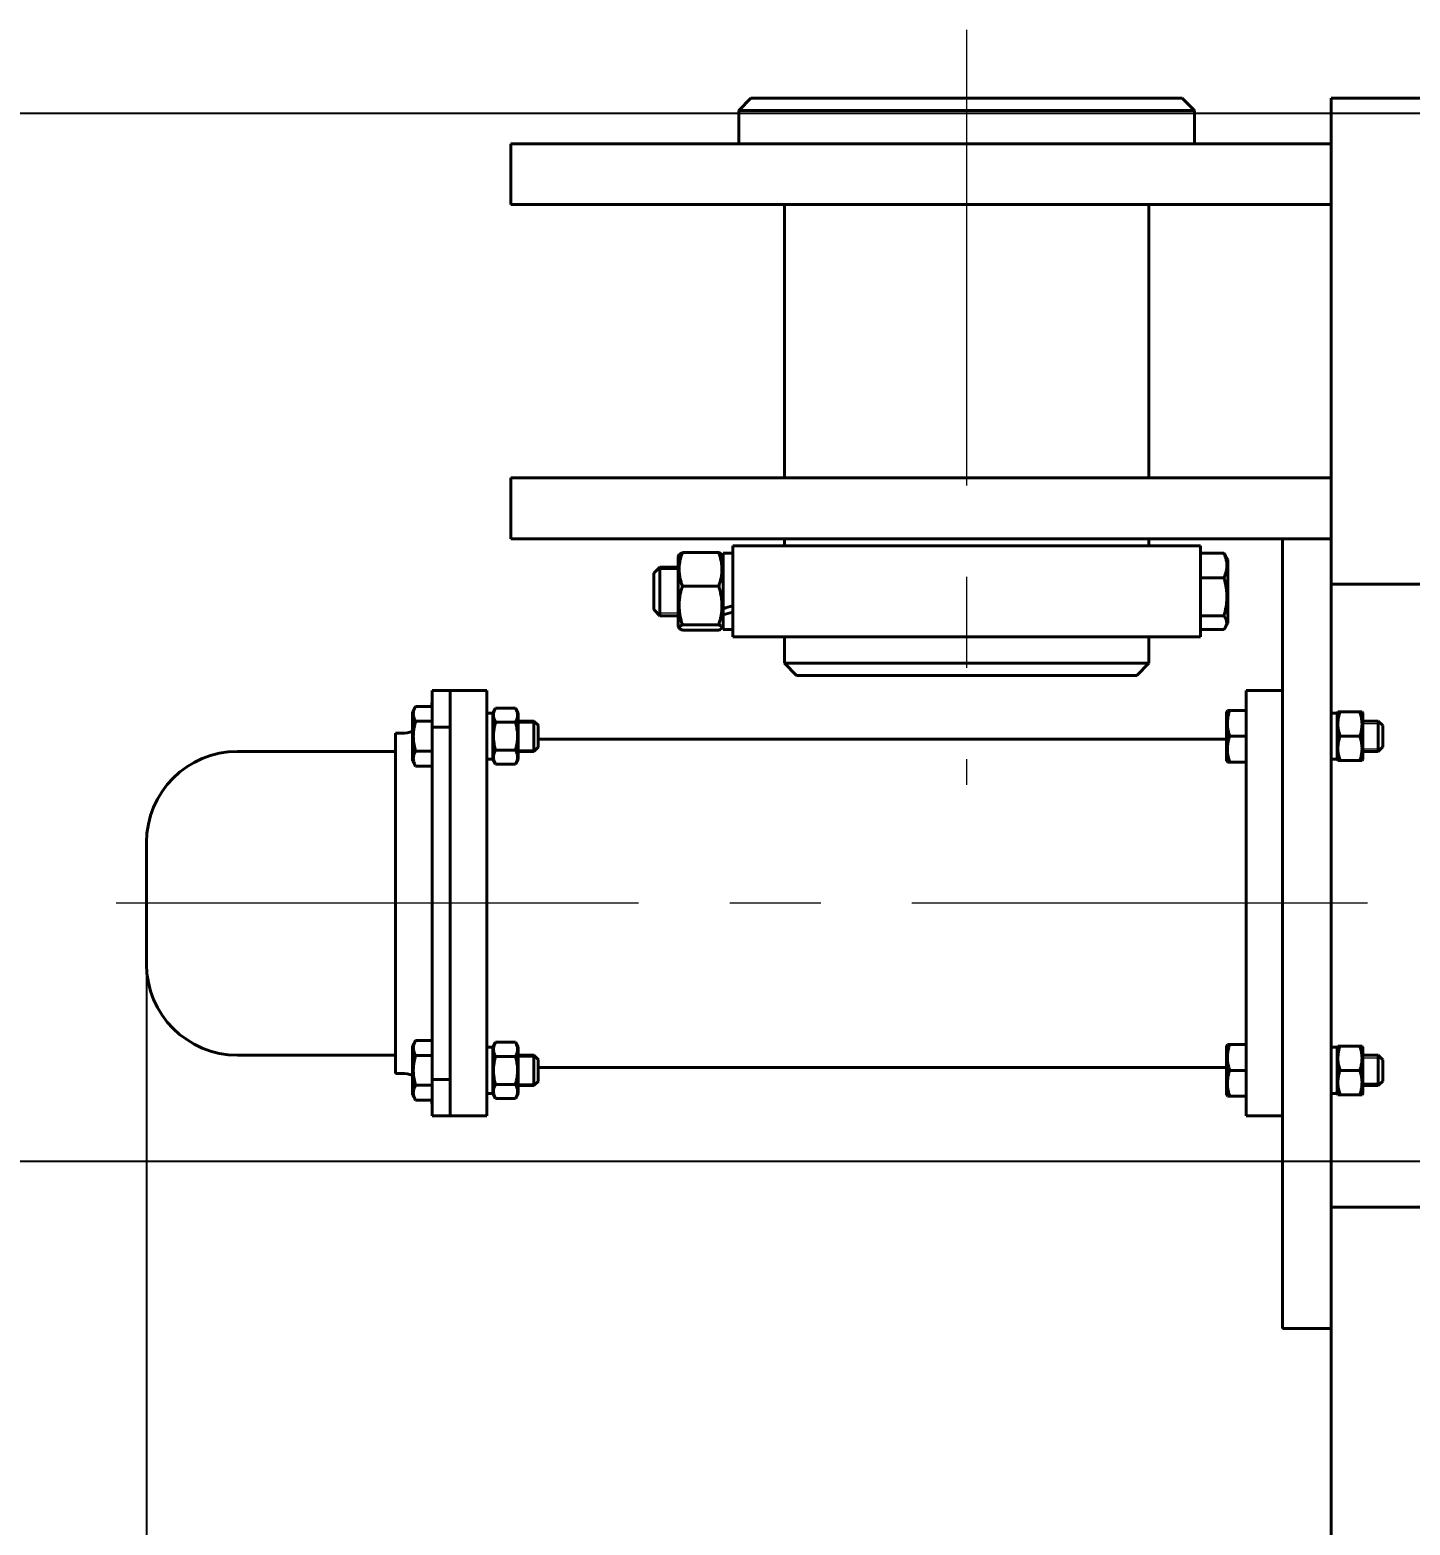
# Model space of a CAD drawing. Header units: millimetres. Extents: x 0 to 594, y 0 to 420.
# Drawn here: x 52.76 to 75.48, y 108.69 to 133.3 of the extents above; entities that cross this region are included whole.
import ezdxf

# ---------------------------------------------------------------- set-up
doc = ezdxf.new("R2010")
doc.units = ezdxf.units.MM
for name, pattern in [('K5LT_AXLED', [12, 7.5, -1.5, 1.5, -1.5]), ('K5LT_BASIC', [0]), ('K5LT_THIN', [0])]:
    doc.linetypes.add(name, pattern=pattern)
doc.layers.add('Системный слой', color=7, linetype='Continuous')
doc.styles.add('KDIMTEXTSTYLE', font='GOST_AU.SHX', dxfattribs={"width": 0.96, "oblique": 15, "height": 5})
doc.dimstyles.new('KDIMSTYLE (0.05)', dxfattribs={"dimtxt": 5, "dimasz": 1, "dimexe": 2, "dimexo": 0.0625, "dimgap": 1, "dimtad": 1, "dimlfac": 20, "dimtxsty": 'KDIMTEXTSTYLE', "dimsah": 1, "dimcen": 0.09, "dimdle": 1, "dimadec": 0, "dimazin": 0, "dimtfac": 0.667, "dimtmove": 0, "dimatfit": 3, "dimfxl": 1, "dimtvp": 1, "dimtolj": 1, "dimtzin": 0, "dimarcsym": 0})

# ---------------------------------------------------------------- blocks, each defined once
blk = doc.blocks.new('U269')
at = {"layer": 'Системный слой', "color": 150, "linetype": 'K5LT_BASIC', "lineweight": 40, "true_color": 0x0080ff}
for p, q in [((61.058, 121.922), (61.058, 121.672)), ((61.058, 121.672), (61.058, 121.422))]:
    blk.add_line(p, q, dxfattribs=at)
blk = doc.blocks.new('U270')
at = {"layer": 'Системный слой', "color": 150, "linetype": 'K5LT_BASIC', "lineweight": 40, "true_color": 0x0080ff}
for p, q in [((61.133, 121.847), (61.133, 121.672)), ((61.133, 121.672), (61.133, 121.497))]:
    blk.add_line(p, q, dxfattribs=at)
blk = doc.blocks.new('U287')
at = {"layer": 'Системный слой', "color": 150, "linetype": 'K5LT_BASIC', "lineweight": 40, "true_color": 0x0080ff}
for p, q in [((72.463, 116.576), (72.463, 116.172)), ((72.463, 116.172), (72.463, 115.768))]:
    blk.add_line(p, q, dxfattribs=at)
blk = doc.blocks.new('U288')
at = {"layer": 'Системный слой', "color": 150, "linetype": 'K5LT_BASIC', "lineweight": 40, "true_color": 0x0080ff}
for p, q in [((72.484, 124.24), (72.484, 124.578)), ((72.484, 123.533), (72.484, 124.24))]:
    blk.add_line(p, q, dxfattribs=at)
blk = doc.blocks.new('U289')
at = {"layer": 'Системный слой', "color": 150, "linetype": 'K5LT_BASIC', "lineweight": 40, "true_color": 0x0080ff}
for p, q in [((72.457, 123.592), (72.419, 123.653)), ((72.467, 123.53), (72.457, 123.592)), ((72.419, 123.429), (72.429, 123.442)), ((72.429, 123.442), (72.438, 123.455)), ((72.438, 123.455), (72.446, 123.468)), ((72.446, 123.468), (72.467, 123.53))]:
    blk.add_line(p, q, dxfattribs=at)
blk = doc.blocks.new('U290')
at = {"layer": 'Системный слой', "color": 150, "linetype": 'K5LT_BASIC', "lineweight": 40, "true_color": 0x0080ff}
for p, q in [((63.134, 123.681), (63.134, 124.456)), ((63.134, 123.656), (63.134, 123.681))]:
    blk.add_line(p, q, dxfattribs=at)
blk = doc.blocks.new('U291')
at = {"layer": 'Системный слой', "color": 150, "linetype": 'K5LT_BASIC', "lineweight": 40, "true_color": 0x0080ff}
for p, q in [((63.034, 123.775), (63.034, 124.356)), ((63.034, 123.756), (63.034, 123.775))]:
    blk.add_line(p, q, dxfattribs=at)
blk = doc.blocks.new('U294')
at = {"layer": 'Системный слой', "color": 150, "linetype": 'K5LT_BASIC', "lineweight": 40, "true_color": 0x0080ff}
for p, q in [((64.174, 124.683), (64.174, 123.769)), ((64.174, 123.669), (64.174, 123.428))]:
    blk.add_line(p, q, dxfattribs=at)
blk = doc.blocks.new('U295')
at = {"layer": 'Системный слой', "color": 150, "linetype": 'K5LT_BASIC', "lineweight": 40, "true_color": 0x0080ff}
for p, q in [((61.058, 116.422), (61.058, 116.172)), ((61.058, 116.172), (61.058, 115.922))]:
    blk.add_line(p, q, dxfattribs=at)
blk = doc.blocks.new('U296')
at = {"layer": 'Системный слой', "color": 150, "linetype": 'K5LT_BASIC', "lineweight": 40, "true_color": 0x0080ff}
for p, q in [((61.133, 116.347), (61.133, 116.172)), ((61.133, 116.172), (61.133, 115.997))]:
    blk.add_line(p, q, dxfattribs=at)
blk = doc.blocks.new('U313')
at = {"layer": 'Системный слой', "color": 150, "linetype": 'K5LT_BASIC', "lineweight": 40, "true_color": 0x0080ff}
for p, q in [((54.683, 118.922), (54.683, 119.922)), ((54.683, 117.922), (54.683, 118.922))]:
    blk.add_line(p, q, dxfattribs=at)
blk = doc.blocks.new('U346')
at = {"layer": 'Системный слой', "color": 150, "linetype": 'K5LT_BASIC', "lineweight": 40, "true_color": 0x0080ff}
for p, q in [((64.136, 123.487), (64.103, 123.504)), ((64.103, 123.417), (64.126, 123.428)), ((64.126, 123.428), (64.143, 123.439)), ((64.154, 123.469), (64.136, 123.487)), ((64.143, 123.439), (64.154, 123.451)), ((64.154, 123.451), (64.154, 123.469))]:
    blk.add_line(p, q, dxfattribs=at)
blk = doc.blocks.new('U347')
at = {"layer": 'Системный слой', "color": 150, "linetype": 'K5LT_BASIC', "lineweight": 40, "true_color": 0x0080ff}
for p, q in [((63.471, 123.487), (63.453, 123.469)), ((63.453, 123.469), (63.454, 123.451)), ((63.454, 123.451), (63.464, 123.439)), ((63.464, 123.439), (63.482, 123.428)), ((63.505, 123.504), (63.471, 123.487)), ((63.482, 123.428), (63.505, 123.417))]:
    blk.add_line(p, q, dxfattribs=at)
blk = doc.blocks.new('U348')
at = {"layer": 'Системный слой', "color": 150, "linetype": 'K5LT_BASIC', "lineweight": 40, "true_color": 0x0080ff}
for p, q in [((63.434, 124.128), (63.434, 124.626)), ((63.434, 123.486), (63.434, 124.128))]:
    blk.add_line(p, q, dxfattribs=at)
blk = doc.blocks.new('U358')
at = {"layer": 'Системный слой', "color": 150, "linetype": 'K5LT_BASIC', "lineweight": 40, "true_color": 0x0080ff}
for p, q in [((71.184, 130.422), (71.184, 125.922)), ((71.184, 124.922), (71.184, 124.806)), ((71.184, 123.306), (71.184, 122.872))]:
    blk.add_line(p, q, dxfattribs=at)
blk = doc.blocks.new('U359')
at = {"layer": 'Системный слой', "color": 150, "linetype": 'K5LT_BASIC', "lineweight": 40, "true_color": 0x0080ff}
for p, q in [((65.184, 130.422), (65.184, 125.922)), ((65.184, 124.922), (65.184, 124.806)), ((65.184, 123.306), (65.184, 122.872))]:
    blk.add_line(p, q, dxfattribs=at)
blk = doc.blocks.new('U370')
at = {"layer": 'Системный слой', "color": 150, "linetype": 'K5LT_BASIC', "lineweight": 40, "true_color": 0x0080ff}
for p, q in [((74.283, 122.052), (74.283, 121.672)), ((74.283, 121.672), (74.283, 121.292))]:
    blk.add_line(p, q, dxfattribs=at)
blk = doc.blocks.new('U371')
at = {"layer": 'Системный слой', "color": 150, "linetype": 'K5LT_BASIC', "lineweight": 40, "true_color": 0x0080ff}
for p, q in [((74.703, 122.052), (74.703, 121.672)), ((74.703, 121.672), (74.703, 121.292))]:
    blk.add_line(p, q, dxfattribs=at)
blk = doc.blocks.new('U372')
at = {"layer": 'Системный слой', "color": 150, "linetype": 'K5LT_BASIC', "lineweight": 40, "true_color": 0x0080ff}
for p, q in [((72.463, 122.076), (72.463, 121.672)), ((72.463, 121.672), (72.463, 121.268))]:
    blk.add_line(p, q, dxfattribs=at)
blk = doc.blocks.new('U375')
at = {"layer": 'Системный слой', "color": 150, "linetype": 'K5LT_BASIC', "lineweight": 40, "true_color": 0x0080ff}
for p, q in [((58.783, 118.922), (58.783, 121.722)), ((58.783, 116.122), (58.783, 118.922))]:
    blk.add_line(p, q, dxfattribs=at)
blk = doc.blocks.new('U376')
at = {"layer": 'Системный слой', "color": 150, "linetype": 'K5LT_BASIC', "lineweight": 40, "true_color": 0x0080ff}
for start, end in [(353.1942, 359.9995), (270, 291.1002)]:
    blk.add_arc((58.883, 122.222), 0.5, start, end, dxfattribs=at)
blk = doc.blocks.new('U377')
at = {"layer": 'Системный слой', "color": 150, "linetype": 'K5LT_BASIC', "lineweight": 40, "true_color": 0x0080ff}
for start, end in [(68.8998, 90), (0.0005, 6.8058)]:
    blk.add_arc((58.883, 115.622), 0.5, start, end, dxfattribs=at)
blk = doc.blocks.new('KDIMARROW_01')
at = {"layer": 'Системный слой'}
blk.add_hatch(color=0, dxfattribs=at).paths.add_polyline_path([(-5, -0.658), (0, 0), (-5, 0.658), (-4.5, 0)])
at = {"layer": 'Системный слой', "color": 0, "linetype": 'K5LT_THIN', "lineweight": 18}
for p, q in [((-4.5, 0), (-5, 0.658)), ((-5, 0.658), (0, 0)), ((0, 0), (-5, -0.658)), ((-5, -0.658), (-4.5, 0)), ((0, 0), (-1, 0))]:
    blk.add_line(p, q, dxfattribs=at)

msp = doc.modelspace()

# ---------------------------------------------------------------- linework, layer by layer
at = {"layer": 'Системный слой', "color": 30, "linetype": 'K5LT_AXLED', "lineweight": 18, "true_color": 0xff8000}
for p, q in [((68.18367, 133.29708), (68.18367, 120.87208)), ((60.93349, 118.92208), (54.18349, 118.92208)), ((74.78349, 118.92208), (58.28349, 118.92208))]:
    msp.add_line(p, q, dxfattribs=at)
at = {"layer": 'Системный слой', "color": 150, "linetype": 'K5LT_BASIC', "lineweight": 40, "true_color": 0x0080ff}
for p, q in [((64.43367, 131.97208), (64.63367, 132.17208)), ((71.73367, 132.17208), (64.63367, 132.17208)), ((71.93367, 131.97208), (71.73367, 132.17208)), ((74.18349, 132.17208), (90.93349, 132.17208)), ((74.18349, 124.92208), (74.18349, 132.17208)), ((64.43367, 131.97208), (64.43367, 131.42208)), ((71.93367, 131.97208), (64.43367, 131.97208)), ((71.93367, 131.97208), (71.93367, 131.42208)), ((60.68349, 131.42208), (68.18349, 131.42208)), ((60.68349, 131.42208), (60.68349, 130.42208)), ((68.18349, 131.42208), (74.18349, 131.42208)), ((60.68349, 130.42208), (68.18349, 130.42208)), ((74.18349, 130.42208), (68.18349, 130.42208)), ((60.68349, 125.92208), (68.18349, 125.92208)), ((60.68349, 125.92208), (60.68349, 124.92208)), ((68.18349, 125.92208), (74.18349, 125.92208)), ((60.68349, 124.92208), (68.18349, 124.92208)), ((64.33367, 124.80558), (72.03367, 124.80558)), ((64.33367, 123.30558), (64.33367, 124.80558)), ((73.38349, 124.92208), (68.18349, 124.92208)), ((72.03367, 123.30558), (72.03367, 124.80558)), ((73.38349, 124.92208), (74.18349, 124.92208)), ((73.38349, 124.92208), (73.38349, 111.92208)), ((74.18349, 124.92208), (74.18349, 111.92208)), ((63.43367, 124.62558), (63.4538, 124.66044)), ((63.50458, 124.69459), (64.10276, 124.69459)), ((64.15354, 124.66044), (64.17367, 124.62558)), ((64.17367, 124.68308), (64.33367, 124.68308)), ((72.03367, 124.68223), (72.41867, 124.68223)), ((72.44599, 124.64335), (72.48367, 124.57808)), ((63.13367, 124.45558), (63.03367, 124.35558)), ((63.43367, 124.45558), (63.13367, 124.45558)), ((72.03367, 124.27957), (72.41867, 124.27957)), ((63.50458, 124.14325), (64.10276, 124.14325)), ((96.17753, 124.17208), (74.18349, 124.17208)), ((63.13367, 123.65558), (63.03367, 123.75558)), ((63.43367, 123.65558), (63.13367, 123.65558)), ((64.17367, 123.69784), (64.17367, 123.76937)), ((64.17367, 123.66884), (64.17367, 123.69784)), ((72.03367, 123.65292), (72.41867, 123.65292)), ((63.43367, 123.48558), (63.4538, 123.45072)), ((63.50458, 123.50424), (64.10276, 123.50424)), ((63.50458, 123.41657), (64.10276, 123.41657)), ((64.15354, 123.45072), (64.17367, 123.48558)), ((64.17367, 123.42808), (64.33367, 123.42808)), ((64.33367, 123.30558), (72.03367, 123.30558)), ((72.03367, 123.42893), (72.41867, 123.42893)), ((72.44599, 123.46781), (72.48367, 123.53308)), ((65.38367, 122.67208), (65.18367, 122.87208)), ((71.18367, 122.87208), (65.18367, 122.87208)), ((70.98367, 122.67208), (71.18367, 122.87208)), ((70.98367, 122.67208), (65.38367, 122.67208)), ((59.68349, 122.42208), (59.38349, 122.42208)), ((59.38349, 121.82208), (59.38349, 122.42208)), ((59.68349, 115.42208), (59.68349, 122.42208)), ((60.28349, 122.42208), (59.68349, 122.42208)), ((60.28349, 115.42208), (60.28349, 122.42208)), ((72.78349, 115.42208), (72.78349, 122.42208)), ((73.38349, 122.42208), (72.78349, 122.42208)), ((59.11371, 122.16283), (59.06349, 122.07583)), ((59.06349, 122.07583), (59.06349, 121.26833)), ((59.38349, 122.16283), (59.11371, 122.16283)), ((60.43076, 122.13396), (60.38349, 122.05208)), ((60.75621, 122.13396), (60.43076, 122.13396)), ((60.80349, 122.05208), (60.75621, 122.13396)), ((72.47575, 122.09708), (72.46349, 122.07583)), ((72.47575, 122.09708), (72.51371, 122.09708)), ((72.78349, 122.09708), (72.51371, 122.09708)), ((74.29503, 122.07208), (74.28349, 122.05208)), ((74.29503, 122.07208), (74.33076, 122.07208)), ((74.65621, 122.07208), (74.33076, 122.07208)), ((74.65621, 122.07208), (74.69194, 122.07208)), ((74.70349, 122.05208), (74.69194, 122.07208)), ((59.38349, 121.91745), (59.11371, 121.91745)), ((59.68349, 121.82208), (59.38349, 121.82208)), ((59.38349, 121.82208), (59.38349, 116.02208)), ((59.68349, 116.02208), (59.68349, 121.82208)), ((60.38349, 122.05208), (60.28349, 122.05208)), ((60.38349, 122.05208), (60.38349, 121.29208)), ((60.38349, 121.29208), (60.38349, 122.05208)), ((60.75621, 121.90302), (60.43076, 121.90302)), ((60.80349, 122.05208), (60.80349, 121.29208)), ((60.80349, 121.92208), (61.05849, 121.92208)), ((61.05849, 121.92208), (61.13349, 121.84708)), ((74.18349, 122.05208), (74.28349, 122.05208)), ((74.28349, 122.05208), (74.28349, 121.29615)), ((74.70349, 121.92208), (74.95849, 121.92208)), ((74.95849, 121.92208), (74.95849, 121.42208)), ((74.95849, 121.92208), (75.03349, 121.84708)), ((75.03349, 121.84708), (75.03349, 121.49708)), ((58.88349, 121.72208), (58.78349, 121.72208)), ((72.46349, 121.62208), (61.13349, 121.62208)), ((72.78349, 121.67208), (72.51371, 121.67208)), ((74.65621, 121.67208), (74.33076, 121.67208)), ((58.78349, 121.42208), (56.18349, 121.42208)), ((59.38349, 121.42671), (59.11371, 121.42671)), ((60.75621, 121.44114), (60.43076, 121.44114)), ((60.80349, 121.42208), (61.05849, 121.42208)), ((61.05849, 121.42208), (61.13349, 121.49708)), ((74.70349, 121.42208), (74.95849, 121.42208)), ((74.95849, 121.42208), (75.03349, 121.49708)), ((59.11371, 121.18133), (59.06349, 121.26833)), ((59.38349, 121.18133), (59.11371, 121.18133)), ((60.38349, 121.29208), (60.28349, 121.29208)), ((60.43076, 121.2102), (60.38349, 121.29208)), ((60.75621, 121.2102), (60.43076, 121.2102)), ((60.80349, 121.29208), (60.75621, 121.2102)), ((72.47575, 121.24708), (72.46349, 121.26833)), ((72.51371, 121.24708), (72.47575, 121.24708)), ((72.78349, 121.24708), (72.51371, 121.24708)), ((74.28349, 121.29256), (74.23349, 121.29391)), ((74.29503, 121.27208), (74.28349, 121.29208)), ((74.33076, 121.27208), (74.29503, 121.27208)), ((74.65621, 121.27208), (74.33076, 121.27208)), ((74.69194, 121.27208), (74.65621, 121.27208)), ((74.70349, 121.29208), (74.69194, 121.27208)), ((59.11371, 116.66283), (59.06349, 116.57583)), ((59.38349, 116.66283), (59.11371, 116.66283)), ((58.78349, 116.42208), (56.18349, 116.42208)), ((59.06349, 116.57583), (59.06349, 115.76833)), ((59.38349, 116.41745), (59.11371, 116.41745)), ((60.38349, 116.55208), (60.28349, 116.55208)), ((60.43076, 116.63396), (60.38349, 116.55208)), ((60.38349, 116.55208), (60.38349, 115.79208)), ((60.38349, 115.79208), (60.38349, 116.55208)), ((60.75621, 116.63396), (60.43076, 116.63396)), ((60.75621, 116.40302), (60.43076, 116.40302)), ((60.80349, 116.55208), (60.75621, 116.63396)), ((60.80349, 116.55208), (60.80349, 115.79208)), ((60.80349, 116.42208), (61.05849, 116.42208)), ((61.05849, 116.42208), (61.13349, 116.34708)), ((72.47575, 116.59708), (72.46349, 116.57583)), ((72.47575, 116.59708), (72.51371, 116.59708)), ((72.78349, 116.59708), (72.51371, 116.59708)), ((74.28349, 116.55208), (74.18349, 116.55208)), ((74.28349, 116.55208), (74.29503, 116.57208)), ((74.28349, 115.79615), (74.28349, 116.55208)), ((74.28349, 115.79208), (74.28349, 116.55208)), ((74.29503, 116.57208), (74.33076, 116.57208)), ((74.33076, 116.57208), (74.65621, 116.57208)), ((74.65621, 116.57208), (74.69194, 116.57208)), ((74.69194, 116.57208), (74.70349, 116.55208)), ((74.70349, 115.79208), (74.70349, 116.55208)), ((74.70349, 116.42208), (74.95849, 116.42208)), ((74.95849, 116.42208), (74.95849, 115.92208)), ((74.95849, 116.42208), (75.03349, 116.34708)), ((72.46349, 116.22208), (61.13349, 116.22208)), ((72.78349, 116.17208), (72.51371, 116.17208)), ((74.33076, 116.17208), (74.65621, 116.17208)), ((75.03349, 116.34708), (75.03349, 115.99708)), ((58.88349, 116.12208), (58.78349, 116.12208)), ((59.38349, 115.92671), (59.11371, 115.92671)), ((59.68349, 116.02208), (59.38349, 116.02208)), ((59.38349, 115.42208), (59.38349, 116.02208)), ((60.75621, 115.94114), (60.43076, 115.94114)), ((60.80349, 115.92208), (61.05849, 115.92208)), ((61.05849, 115.92208), (61.13349, 115.99708)), ((74.70349, 115.92208), (74.95849, 115.92208)), ((74.95849, 115.92208), (75.03349, 115.99708)), ((59.11371, 115.68133), (59.06349, 115.76833)), ((59.38349, 115.68133), (59.11371, 115.68133)), ((60.38349, 115.79208), (60.28349, 115.79208)), ((60.43076, 115.7102), (60.38349, 115.79208)), ((60.75621, 115.7102), (60.43076, 115.7102)), ((60.80349, 115.79208), (60.75621, 115.7102)), ((72.47575, 115.74708), (72.46349, 115.76833)), ((72.51371, 115.74708), (72.47575, 115.74708)), ((72.78349, 115.74708), (72.51371, 115.74708)), ((74.23349, 115.79391), (74.28349, 115.79256)), ((74.28349, 115.79208), (74.29503, 115.77208)), ((74.33076, 115.77208), (74.29503, 115.77208)), ((74.33076, 115.77208), (74.65621, 115.77208)), ((74.69194, 115.77208), (74.65621, 115.77208)), ((74.69194, 115.77208), (74.70349, 115.79208)), ((59.68349, 115.42208), (59.38349, 115.42208)), ((60.28349, 115.42208), (59.68349, 115.42208)), ((73.38349, 115.42208), (72.78349, 115.42208)), ((74.18349, 113.92208), (96.17753, 113.92208)), ((73.38349, 111.92208), (74.18349, 111.92208)), ((74.18349, 106.67208), (74.18349, 111.92208))]:
    msp.add_line(p, q, dxfattribs=at)
at = {"layer": 'Системный слой', "color": 7, "linetype": 'K5LT_THIN', "lineweight": 18}
for p, q in [((63.13367, 124.41499), (63.09308, 124.41499)), ((63.43367, 124.41499), (63.13367, 124.41499)), ((63.11776, 123.69618), (63.09308, 123.69618)), ((63.13367, 123.69618), (63.11776, 123.69618)), ((63.43367, 123.69618), (63.13367, 123.69618)), ((60.80349, 121.89502), (61.05849, 121.89502)), ((61.05849, 121.89502), (61.08555, 121.89502)), ((74.70349, 121.88149), (74.95849, 121.88149)), ((74.95849, 121.88149), (74.99908, 121.88149)), ((60.80349, 121.44914), (61.05849, 121.44914)), ((61.05849, 121.44914), (61.08555, 121.44914)), ((74.70349, 121.46268), (74.95849, 121.46268)), ((74.95849, 121.46268), (74.99908, 121.46268)), ((60.80349, 116.39502), (61.05849, 116.39502)), ((61.05849, 116.39502), (61.08555, 116.39502)), ((74.70349, 116.38149), (74.95849, 116.38149)), ((74.95849, 116.38149), (74.99908, 116.38149)), ((60.80349, 115.94914), (61.05849, 115.94914)), ((61.05849, 115.94914), (61.08555, 115.94914)), ((74.70349, 115.96268), (74.95849, 115.96268)), ((74.95849, 115.96268), (74.99908, 115.96268))]:
    msp.add_line(p, q, dxfattribs=at)
at = {"layer": 'Системный слой', "color": 150, "linetype": 'K5LT_BASIC', "lineweight": 40, "true_color": 0x0080ff}
for centre, start, end in [((56.18349, 119.92208), 90, 180), ((56.18349, 117.92208), 180, 270)]:
    msp.add_arc(centre, 1.5, start, end, dxfattribs=at)
for centre, major_axis, ratio, start_param, end_param in [((64.08994, 124.05558), (1.72158, 0.55982), 0.1646556, 4.70748418, 4.80074543), ((64.4174, 124.05558), (1.72158, 0.55982), 0.1646556, 4.51704896, 4.61031022), ((74.13115, 121.67208), (1.04404, 0), 0.36397023, 4.76253555, 4.8588189), ((74.13115, 116.17208), (-1.04404, 0), 0.36397023, 1.62094289, 1.71722625)]:
    msp.add_ellipse(centre, major_axis=major_axis, ratio=ratio, start_param=start_param, end_param=end_param, dxfattribs=at)
for points, knots in [([(63.50458, 124.69459), (63.49776, 124.67578), (63.48845, 124.648), (63.47692, 124.60783), (63.47003, 124.58014), (63.46312, 124.54753), (63.45868, 124.52149), (63.45469, 124.49047), (63.4521, 124.462), (63.45078, 124.42843), (63.45114, 124.39628), (63.45292, 124.36556), (63.45599, 124.33578), (63.46095, 124.3018), (63.47018, 124.25489), (63.48487, 124.20038), (63.49831, 124.16055), (63.50458, 124.14325)], [0, 0, 0, 0, 1.88979329, 2.77228609, 3.97396019, 4.61319913, 5.96225261, 6.50830656, 7.62070709, 8.71525498, 9.7460926, 10.72175699, 11.68134955, 12.62902123, 14.02181603, 16.25990907, 18, 18, 18, 18]), ([(63.4538, 124.66044), (63.45517, 124.66282), (63.45829, 124.66677), (63.46575, 124.67345), (63.47904, 124.68252), (63.49392, 124.68992), (63.50458, 124.69459)], [0, 0, 0, 0, 1.43541653, 2.39790771, 4.0659973, 7, 7, 7, 7]), ([(64.10276, 124.14325), (64.10959, 124.16207), (64.1189, 124.18985), (64.13043, 124.23001), (64.13732, 124.25771), (64.14422, 124.29031), (64.14867, 124.31635), (64.15265, 124.34737), (64.15524, 124.37585), (64.15656, 124.40941), (64.15621, 124.44157), (64.15442, 124.47229), (64.15135, 124.50206), (64.14639, 124.53604), (64.13717, 124.58295), (64.12247, 124.63746), (64.10904, 124.67729), (64.10276, 124.69459)], [0, 0, 0, 0, 1.88979329, 2.77228609, 3.97396019, 4.61319912, 5.96225261, 6.50830656, 7.62070709, 8.71525498, 9.7460926, 10.72175699, 11.68134955, 12.62902123, 14.02181603, 16.25990907, 18, 18, 18, 18]), ([(64.10276, 124.69459), (64.11234, 124.69039), (64.12678, 124.68331), (64.14153, 124.67365), (64.14939, 124.66648), (64.15252, 124.66221), (64.15354, 124.66044)], [0, 0, 0, 0, 2.6354502, 4.41155218, 5.93194767, 7, 7, 7, 7]), ([(72.41867, 124.27957), (72.42579, 124.29522), (72.43532, 124.31813), (72.44714, 124.35225), (72.45532, 124.38063), (72.46164, 124.41015), (72.46556, 124.43702), (72.46759, 124.46182), (72.468, 124.48589), (72.46699, 124.5088), (72.46476, 124.53083), (72.46084, 124.55585), (72.45389, 124.58715), (72.44061, 124.63061), (72.42735, 124.66318), (72.41867, 124.68223)], [0, 0, 0, 0, 1.91244871, 2.78068749, 4.10062144, 5.2997801, 6.27754197, 7.2675193, 8.21485807, 9.10206657, 9.9581603, 10.80659157, 12.05516695, 13.66764409, 16, 16, 16, 16]), ([(72.41867, 123.65292), (72.42493, 123.67431), (72.43346, 123.70588), (72.44403, 123.75153), (72.45035, 123.78301), (72.45668, 123.82007), (72.46075, 123.84967), (72.4644, 123.88492), (72.46677, 123.91729), (72.46799, 123.95544), (72.46766, 123.99199), (72.46602, 124.0269), (72.46275, 124.06626), (72.45654, 124.11545), (72.44321, 124.18879), (72.42882, 124.24487), (72.41867, 124.27957)], [0, 0, 0, 0, 1.78480478, 2.6182702, 3.75318462, 4.35691028, 5.63101635, 6.14673398, 7.19733448, 8.23107414, 9.20464301, 10.12610383, 11.03238569, 12.37079609, 14.09920765, 17, 17, 17, 17]), ([(63.50458, 124.14325), (63.49776, 124.12144), (63.48845, 124.08924), (63.47692, 124.0427), (63.47003, 124.01059), (63.46312, 123.9728), (63.45868, 123.94262), (63.45469, 123.90667), (63.4521, 123.87367), (63.45078, 123.83477), (63.45114, 123.7975), (63.45292, 123.76189), (63.45599, 123.72738), (63.46095, 123.688), (63.47018, 123.63363), (63.48487, 123.57045), (63.49831, 123.52429), (63.50458, 123.50424)], [0, 0, 0, 0, 1.88979329, 2.77228609, 3.97396019, 4.61319913, 5.96225261, 6.50830656, 7.62070709, 8.71525498, 9.7460926, 10.72175699, 11.68134955, 12.62902123, 14.02181603, 16.25990907, 18, 18, 18, 18]), ([(64.10276, 123.50424), (64.10959, 123.52605), (64.1189, 123.55825), (64.13043, 123.60479), (64.13732, 123.63689), (64.14422, 123.67469), (64.14867, 123.70487), (64.15265, 123.74081), (64.15524, 123.77382), (64.15656, 123.81272), (64.15621, 123.84999), (64.15442, 123.88559), (64.15135, 123.92011), (64.14639, 123.95949), (64.13717, 124.01386), (64.12247, 124.07703), (64.10904, 124.1232), (64.10276, 124.14325)], [0, 0, 0, 0, 1.88979329, 2.77228609, 3.97396019, 4.61319913, 5.96225261, 6.50830656, 7.62070709, 8.71525498, 9.7460926, 10.72175699, 11.68134955, 12.62902123, 14.02181603, 16.25990907, 18, 18, 18, 18]), ([(59.11371, 122.16283), (59.10467, 122.14716), (59.09442, 122.12647), (59.08489, 122.09938), (59.08051, 122.08326), (59.07748, 122.06689), (59.07592, 122.05177), (59.07559, 122.0371), (59.0765, 122.02093), (59.0791, 122.00319), (59.08445, 121.98172), (59.09475, 121.953), (59.10587, 121.93104), (59.11371, 121.91745)], [0, 0, 0, 0, 2.75035614, 3.58804376, 4.63730758, 5.49284922, 6.35907939, 7.18800081, 7.96430825, 9.0854941, 10.18771443, 11.61111218, 14, 14, 14, 14]), ([(60.43076, 122.13396), (60.42225, 122.11921), (60.4126, 122.09974), (60.40363, 122.07424), (60.39951, 122.05907), (60.39666, 122.04366), (60.39519, 122.02943), (60.39488, 122.01563), (60.39573, 122.00041), (60.39818, 121.98371), (60.40322, 121.96351), (60.41291, 121.93648), (60.42337, 121.91581), (60.43076, 121.90302)], [0, 0, 0, 0, 2.75035614, 3.58804376, 4.63730758, 5.49284922, 6.35907939, 7.18800081, 7.96430825, 9.0854941, 10.18771443, 11.61111218, 14, 14, 14, 14]), ([(60.75621, 121.90302), (60.76473, 121.91777), (60.77437, 121.93724), (60.78334, 121.96274), (60.78746, 121.97791), (60.79031, 121.99332), (60.79179, 122.00755), (60.79209, 122.02135), (60.79124, 122.03657), (60.78879, 122.05327), (60.78375, 122.07347), (60.77406, 122.1005), (60.7636, 122.12117), (60.75621, 122.13396)], [0, 0, 0, 0, 2.75035614, 3.58804376, 4.63730758, 5.49284922, 6.35907939, 7.18800081, 7.96430825, 9.0854941, 10.18771443, 11.61111218, 14, 14, 14, 14]), ([(72.51371, 122.09708), (72.50821, 122.08057), (72.50085, 122.05638), (72.49171, 122.02038), (72.48539, 121.99041), (72.48051, 121.95926), (72.47748, 121.9309), (72.47592, 121.90472), (72.47559, 121.87932), (72.47637, 121.85513), (72.47838, 121.82812), (72.48213, 121.79808), (72.48997, 121.75468), (72.50071, 121.71271), (72.51039, 121.68206), (72.51371, 121.67208)], [0, 0, 0, 0, 1.91244871, 2.78068749, 4.10062144, 5.2997801, 6.27754197, 7.2675193, 8.21485807, 9.10206657, 9.9581603, 11.22579665, 12.46383647, 14.84267045, 16, 16, 16, 16]), ([(74.33076, 122.07208), (74.32558, 122.05654), (74.31865, 122.03378), (74.31005, 121.99989), (74.30411, 121.97169), (74.29951, 121.94237), (74.29666, 121.91568), (74.29519, 121.89103), (74.29488, 121.86713), (74.29562, 121.84436), (74.29751, 121.81894), (74.30145, 121.78727), (74.31103, 121.73679), (74.32229, 121.6975), (74.33076, 121.67208)], [0, 0, 0, 0, 1.79292067, 2.60689452, 3.8443326, 4.96854384, 5.88519559, 6.81329934, 7.70142944, 8.53318741, 9.33577528, 10.52418436, 12.06338776, 15, 15, 15, 15]), ([(74.65621, 121.67208), (74.66139, 121.68762), (74.66832, 121.71038), (74.67692, 121.74427), (74.68287, 121.77247), (74.68746, 121.8018), (74.69031, 121.82848), (74.69179, 121.85313), (74.69209, 121.87703), (74.69136, 121.8998), (74.68947, 121.92522), (74.68552, 121.95689), (74.67594, 122.00737), (74.66469, 122.04666), (74.65621, 122.07208)], [0, 0, 0, 0, 1.79292067, 2.60689452, 3.8443326, 4.96854384, 5.88519559, 6.81329934, 7.70142944, 8.53318741, 9.33577528, 10.52418436, 12.06338776, 15, 15, 15, 15]), ([(59.11371, 121.91745), (59.10787, 121.89719), (59.10054, 121.86925), (59.09149, 121.82766), (59.08539, 121.79429), (59.0804, 121.75752), (59.07743, 121.72477), (59.07591, 121.69454), (59.07559, 121.666), (59.07625, 121.64252), (59.07774, 121.61564), (59.08095, 121.5803), (59.09093, 121.51385), (59.10372, 121.46134), (59.11371, 121.42671)], [0, 0, 0, 0, 1.90502276, 2.60689452, 3.8443326, 4.96854384, 5.9570695, 6.81329934, 7.70142944, 8.53318741, 8.9347975, 10.13277608, 11.73854707, 15, 15, 15, 15]), ([(60.43076, 121.90302), (60.42526, 121.88395), (60.41836, 121.85766), (60.40984, 121.81851), (60.40411, 121.7871), (60.39941, 121.7525), (60.39661, 121.72167), (60.39518, 121.69322), (60.39488, 121.66636), (60.39562, 121.64008), (60.39751, 121.61072), (60.40145, 121.57415), (60.41103, 121.51586), (60.42229, 121.47049), (60.43076, 121.44114)], [0, 0, 0, 0, 1.90502276, 2.60689452, 3.8443326, 4.96854384, 5.9570695, 6.81329934, 7.70142944, 8.53318741, 9.33577528, 10.52418436, 12.06338776, 15, 15, 15, 15]), ([(60.75621, 121.44114), (60.76172, 121.46021), (60.76861, 121.4865), (60.77713, 121.52565), (60.78287, 121.55706), (60.78756, 121.59166), (60.79037, 121.62249), (60.7918, 121.65094), (60.79209, 121.6778), (60.79136, 121.70408), (60.78947, 121.73344), (60.78552, 121.77001), (60.77594, 121.8283), (60.76469, 121.87367), (60.75621, 121.90302)], [0, 0, 0, 0, 1.90502276, 2.60689452, 3.8443326, 4.96854384, 5.9570695, 6.81329934, 7.70142944, 8.53318741, 9.33577528, 10.52418436, 12.06338776, 15, 15, 15, 15]), ([(72.51371, 121.67208), (72.50821, 121.65557), (72.50085, 121.63138), (72.49171, 121.59538), (72.48539, 121.56541), (72.48051, 121.53426), (72.47748, 121.5059), (72.47592, 121.47972), (72.47559, 121.45432), (72.47637, 121.43013), (72.47838, 121.40312), (72.48213, 121.37308), (72.48997, 121.32968), (72.50071, 121.28771), (72.51039, 121.25706), (72.51371, 121.24708)], [0, 0, 0, 0, 1.91244871, 2.78068749, 4.10062144, 5.2997801, 6.27754197, 7.2675193, 8.21485807, 9.10206657, 9.9581603, 11.22579665, 12.46383647, 14.84267045, 16, 16, 16, 16]), ([(74.33076, 121.67208), (74.32558, 121.65654), (74.31865, 121.63378), (74.31005, 121.59989), (74.30411, 121.57169), (74.29951, 121.54237), (74.29666, 121.51568), (74.29519, 121.49103), (74.29488, 121.46713), (74.29562, 121.44436), (74.29751, 121.41894), (74.30145, 121.38727), (74.31103, 121.33679), (74.32229, 121.2975), (74.33076, 121.27208)], [0, 0, 0, 0, 1.79292067, 2.60689452, 3.8443326, 4.96854384, 5.88519559, 6.81329934, 7.70142944, 8.53318741, 9.33577528, 10.52418436, 12.06338776, 15, 15, 15, 15]), ([(74.65621, 121.27208), (74.66139, 121.28762), (74.66832, 121.31038), (74.67692, 121.34427), (74.68287, 121.37247), (74.68746, 121.4018), (74.69031, 121.42848), (74.69179, 121.45313), (74.69209, 121.47703), (74.69136, 121.4998), (74.68947, 121.52522), (74.68552, 121.55689), (74.67594, 121.60737), (74.66469, 121.64666), (74.65621, 121.67208)], [0, 0, 0, 0, 1.79292067, 2.60689452, 3.8443326, 4.96854384, 5.88519559, 6.81329934, 7.70142944, 8.53318741, 9.33577528, 10.52418436, 12.06338776, 15, 15, 15, 15]), ([(59.11371, 121.42671), (59.10467, 121.41104), (59.09442, 121.39035), (59.08489, 121.36326), (59.08051, 121.34713), (59.07748, 121.33076), (59.07592, 121.31565), (59.07559, 121.30098), (59.0765, 121.28481), (59.0791, 121.26706), (59.08445, 121.2456), (59.09475, 121.21688), (59.10587, 121.19492), (59.11371, 121.18133)], [0, 0, 0, 0, 2.75035614, 3.58804376, 4.63730758, 5.49284922, 6.35907939, 7.18800081, 7.96430825, 9.0854941, 10.18771443, 11.61111218, 14, 14, 14, 14]), ([(60.43076, 121.44114), (60.42225, 121.42639), (60.4126, 121.40692), (60.40363, 121.38142), (60.39951, 121.36625), (60.39666, 121.35084), (60.39519, 121.33661), (60.39488, 121.32281), (60.39573, 121.30759), (60.39818, 121.29089), (60.40322, 121.27069), (60.41291, 121.24366), (60.42337, 121.22299), (60.43076, 121.2102)], [0, 0, 0, 0, 2.75035614, 3.58804376, 4.63730758, 5.49284922, 6.35907939, 7.18800081, 7.96430825, 9.0854941, 10.18771443, 11.61111218, 14, 14, 14, 14]), ([(60.75621, 121.2102), (60.76473, 121.22495), (60.77437, 121.24442), (60.78334, 121.26992), (60.78746, 121.28509), (60.79031, 121.3005), (60.79179, 121.31473), (60.79209, 121.32853), (60.79124, 121.34375), (60.78879, 121.36045), (60.78375, 121.38065), (60.77406, 121.40768), (60.7636, 121.42835), (60.75621, 121.44114)], [0, 0, 0, 0, 2.75035614, 3.58804376, 4.63730758, 5.49284922, 6.35907939, 7.18800081, 7.96430825, 9.0854941, 10.18771443, 11.61111218, 14, 14, 14, 14]), ([(59.11371, 116.66283), (59.10467, 116.64716), (59.09442, 116.62647), (59.08489, 116.59938), (59.08051, 116.58326), (59.07748, 116.56689), (59.07592, 116.55177), (59.07559, 116.5371), (59.0765, 116.52093), (59.0791, 116.50319), (59.08445, 116.48172), (59.09475, 116.453), (59.10587, 116.43104), (59.11371, 116.41745)], [0, 0, 0, 0, 2.75035614, 3.58804376, 4.63730758, 5.49284922, 6.35907939, 7.18800081, 7.96430825, 9.0854941, 10.18771443, 11.61111218, 14, 14, 14, 14]), ([(59.11371, 116.41745), (59.10787, 116.39719), (59.10054, 116.36925), (59.09149, 116.32766), (59.08539, 116.29429), (59.0804, 116.25752), (59.07743, 116.22477), (59.07591, 116.19454), (59.07559, 116.166), (59.07625, 116.14252), (59.07774, 116.11564), (59.08095, 116.0803), (59.09093, 116.01385), (59.10372, 115.96134), (59.11371, 115.92671)], [0, 0, 0, 0, 1.90502276, 2.60689452, 3.8443326, 4.96854384, 5.9570695, 6.81329934, 7.70142944, 8.53318741, 8.9347975, 10.13277608, 11.73854707, 15, 15, 15, 15]), ([(60.43076, 116.63396), (60.42225, 116.61921), (60.4126, 116.59974), (60.40363, 116.57424), (60.39951, 116.55907), (60.39666, 116.54366), (60.39519, 116.52943), (60.39488, 116.51563), (60.39573, 116.50041), (60.39818, 116.48371), (60.40322, 116.46351), (60.41291, 116.43648), (60.42337, 116.41581), (60.43076, 116.40302)], [0, 0, 0, 0, 2.75035614, 3.58804376, 4.63730758, 5.49284922, 6.35907939, 7.18800081, 7.96430825, 9.0854941, 10.18771443, 11.61111218, 14, 14, 14, 14]), ([(60.43076, 116.40302), (60.42526, 116.38395), (60.41836, 116.35766), (60.40984, 116.31851), (60.40411, 116.2871), (60.39941, 116.2525), (60.39661, 116.22167), (60.39518, 116.19322), (60.39488, 116.16636), (60.39562, 116.14008), (60.39751, 116.11072), (60.40145, 116.07415), (60.41103, 116.01586), (60.42229, 115.97049), (60.43076, 115.94114)], [0, 0, 0, 0, 1.90502276, 2.60689452, 3.8443326, 4.96854384, 5.9570695, 6.81329934, 7.70142944, 8.53318741, 9.33577528, 10.52418436, 12.06338776, 15, 15, 15, 15]), ([(60.75621, 116.40302), (60.76473, 116.41777), (60.77437, 116.43724), (60.78334, 116.46274), (60.78746, 116.47791), (60.79031, 116.49332), (60.79179, 116.50755), (60.79209, 116.52135), (60.79124, 116.53657), (60.78879, 116.55327), (60.78375, 116.57347), (60.77406, 116.6005), (60.7636, 116.62117), (60.75621, 116.63396)], [0, 0, 0, 0, 2.75035614, 3.58804376, 4.63730758, 5.49284922, 6.35907939, 7.18800081, 7.96430825, 9.0854941, 10.18771443, 11.61111218, 14, 14, 14, 14]), ([(60.75621, 115.94114), (60.76172, 115.96021), (60.76861, 115.9865), (60.77713, 116.02565), (60.78287, 116.05706), (60.78756, 116.09166), (60.79037, 116.12249), (60.7918, 116.15094), (60.79209, 116.1778), (60.79136, 116.20408), (60.78947, 116.23344), (60.78552, 116.27001), (60.77594, 116.3283), (60.76469, 116.37367), (60.75621, 116.40302)], [0, 0, 0, 0, 1.90502276, 2.60689452, 3.8443326, 4.96854384, 5.9570695, 6.81329934, 7.70142944, 8.53318741, 9.33577528, 10.52418436, 12.06338776, 15, 15, 15, 15]), ([(72.51371, 116.59708), (72.50821, 116.58057), (72.50085, 116.55638), (72.49171, 116.52038), (72.48539, 116.49041), (72.48051, 116.45926), (72.47748, 116.4309), (72.47592, 116.40472), (72.47559, 116.37932), (72.47637, 116.35513), (72.47838, 116.32812), (72.48213, 116.29808), (72.48997, 116.25468), (72.50071, 116.21271), (72.51039, 116.18206), (72.51371, 116.17208)], [0, 0, 0, 0, 1.91244871, 2.78068749, 4.10062144, 5.2997801, 6.27754197, 7.2675193, 8.21485807, 9.10206657, 9.9581603, 11.22579665, 12.46383647, 14.84267045, 16, 16, 16, 16]), ([(74.33076, 116.57208), (74.32558, 116.55654), (74.31865, 116.53378), (74.31005, 116.49989), (74.30411, 116.47169), (74.29951, 116.44237), (74.29666, 116.41568), (74.29519, 116.39103), (74.29488, 116.36713), (74.29562, 116.34436), (74.29751, 116.31894), (74.30145, 116.28727), (74.31103, 116.23679), (74.32229, 116.1975), (74.33076, 116.17208)], [0, 0, 0, 0, 1.79292067, 2.60689452, 3.8443326, 4.96854384, 5.88519559, 6.81329934, 7.70142944, 8.53318741, 9.33577528, 10.52418436, 12.06338776, 15, 15, 15, 15]), ([(74.65621, 116.17208), (74.66139, 116.18762), (74.66832, 116.21038), (74.67692, 116.24427), (74.68287, 116.27247), (74.68746, 116.3018), (74.69031, 116.32848), (74.69179, 116.35313), (74.69209, 116.37703), (74.69136, 116.3998), (74.68947, 116.42522), (74.68552, 116.45689), (74.67594, 116.50737), (74.66469, 116.54666), (74.65621, 116.57208)], [0, 0, 0, 0, 1.79292067, 2.60689452, 3.8443326, 4.96854384, 5.88519559, 6.81329934, 7.70142944, 8.53318741, 9.33577528, 10.52418436, 12.06338776, 15, 15, 15, 15]), ([(72.51371, 116.17208), (72.50821, 116.15557), (72.50085, 116.13138), (72.49171, 116.09538), (72.48539, 116.06541), (72.48051, 116.03426), (72.47748, 116.0059), (72.47592, 115.97972), (72.47559, 115.95432), (72.47637, 115.93013), (72.47838, 115.90312), (72.48213, 115.87308), (72.48997, 115.82968), (72.50071, 115.78771), (72.51039, 115.75706), (72.51371, 115.74708)], [0, 0, 0, 0, 1.91244871, 2.78068749, 4.10062144, 5.2997801, 6.27754197, 7.2675193, 8.21485807, 9.10206657, 9.9581603, 11.22579665, 12.46383647, 14.84267045, 16, 16, 16, 16]), ([(74.33076, 116.17208), (74.32558, 116.15654), (74.31865, 116.13378), (74.31005, 116.09989), (74.30411, 116.07169), (74.29951, 116.04237), (74.29666, 116.01568), (74.29519, 115.99103), (74.29488, 115.96713), (74.29562, 115.94436), (74.29751, 115.91894), (74.30145, 115.88727), (74.31103, 115.83679), (74.32229, 115.7975), (74.33076, 115.77208)], [0, 0, 0, 0, 1.79292067, 2.60689452, 3.8443326, 4.96854384, 5.88519559, 6.81329934, 7.70142944, 8.53318741, 9.33577528, 10.52418436, 12.06338776, 15, 15, 15, 15]), ([(74.65621, 115.77208), (74.66139, 115.78762), (74.66832, 115.81038), (74.67692, 115.84427), (74.68287, 115.87247), (74.68746, 115.9018), (74.69031, 115.92848), (74.69179, 115.95313), (74.69209, 115.97703), (74.69136, 115.9998), (74.68947, 116.02522), (74.68552, 116.05689), (74.67594, 116.10737), (74.66469, 116.14666), (74.65621, 116.17208)], [0, 0, 0, 0, 1.79292067, 2.60689452, 3.8443326, 4.96854384, 5.88519559, 6.81329934, 7.70142944, 8.53318741, 9.33577528, 10.52418436, 12.06338776, 15, 15, 15, 15]), ([(59.11371, 115.92671), (59.10467, 115.91104), (59.09442, 115.89035), (59.08489, 115.86326), (59.08051, 115.84713), (59.07748, 115.83076), (59.07592, 115.81565), (59.07559, 115.80098), (59.0765, 115.78481), (59.0791, 115.76706), (59.08445, 115.7456), (59.09475, 115.71688), (59.10587, 115.69492), (59.11371, 115.68133)], [0, 0, 0, 0, 2.75035614, 3.58804376, 4.63730758, 5.49284922, 6.35907939, 7.18800081, 7.96430825, 9.0854941, 10.18771443, 11.61111218, 14, 14, 14, 14]), ([(60.43076, 115.94114), (60.42225, 115.92639), (60.4126, 115.90692), (60.40363, 115.88142), (60.39951, 115.86625), (60.39666, 115.85084), (60.39519, 115.83661), (60.39488, 115.82281), (60.39573, 115.80759), (60.39818, 115.79089), (60.40322, 115.77069), (60.41291, 115.74366), (60.42337, 115.72299), (60.43076, 115.7102)], [0, 0, 0, 0, 2.75035614, 3.58804376, 4.63730758, 5.49284922, 6.35907939, 7.18800081, 7.96430825, 9.0854941, 10.18771443, 11.61111218, 14, 14, 14, 14]), ([(60.75621, 115.7102), (60.76473, 115.72495), (60.77437, 115.74442), (60.78334, 115.76992), (60.78746, 115.78509), (60.79031, 115.8005), (60.79179, 115.81473), (60.79209, 115.82853), (60.79124, 115.84375), (60.78879, 115.86045), (60.78375, 115.88065), (60.77406, 115.90768), (60.7636, 115.92835), (60.75621, 115.94114)], [0, 0, 0, 0, 2.75035614, 3.58804376, 4.63730758, 5.49284922, 6.35907939, 7.18800081, 7.96430825, 9.0854941, 10.18771443, 11.61111218, 14, 14, 14, 14])]:
    msp.add_open_spline(points, degree=3, knots=knots, dxfattribs=at)
msp.add_open_spline([(72.41867, 124.68223), (72.42917, 124.6694), (72.43843, 124.65644), (72.44599, 124.64335)], degree=3, dxfattribs=at)

# ---------------------------------------------------------------- block references
at = {"layer": 'Системный слой'}
for name in ['U359', 'U358', 'U348', 'U294', 'U288', 'U291', 'U290', 'U289', 'U347', 'U346', 'U376', 'U372', 'U269', 'U270', 'U370', 'U371', 'U375', 'U313', 'U295', 'U287', 'U296', 'U377']:
    msp.add_blockref(name, (0, 0), dxfattribs=at)

# ---------------------------------------------------------------- dimensions: what is measured, and where the dimension line sits
at = {"layer": 'Системный слой', "color": 7}
msp.add_linear_dim(base=(45.95261, 114.67208), p1=(106.18349, 131.92208), p2=(76.08349, 114.67208), angle=90, location=(45.95261, 123.29708), text='\\H3.5;\\W0.965;\\Q15;\\H3.5;\\W0.965;\\Q15;\\Q15;В2', dimstyle='KDIMSTYLE (0.05)', override={"dimexo": 0, "dimblk1": 'KDIMARROW_01', "dimblk2": 'KDIMARROW_01', "dimse1": 0, "dimse2": 0, "dimclrt": 7, "dimtolj": 1}, dxfattribs=at).render()
msp.add_linear_dim(base=(54.68349, 74.45456), p1=(209.68349, 119.92208), p2=(54.68349, 118.92208), location=(132.18349, 74.45456), text='\\H3.5;\\W0.965;\\Q15;\\H3.5;\\W0.965;\\Q15;\\Q15;А', dimstyle='KDIMSTYLE (0.05)', override={"dimexo": 0, "dimblk1": 'KDIMARROW_01', "dimblk2": 'KDIMARROW_01', "dimse1": 0, "dimse2": 0, "dimclrt": 7, "dimtolj": 1}, dxfattribs=at).render()

doc.saveas('drawing.dxf')
